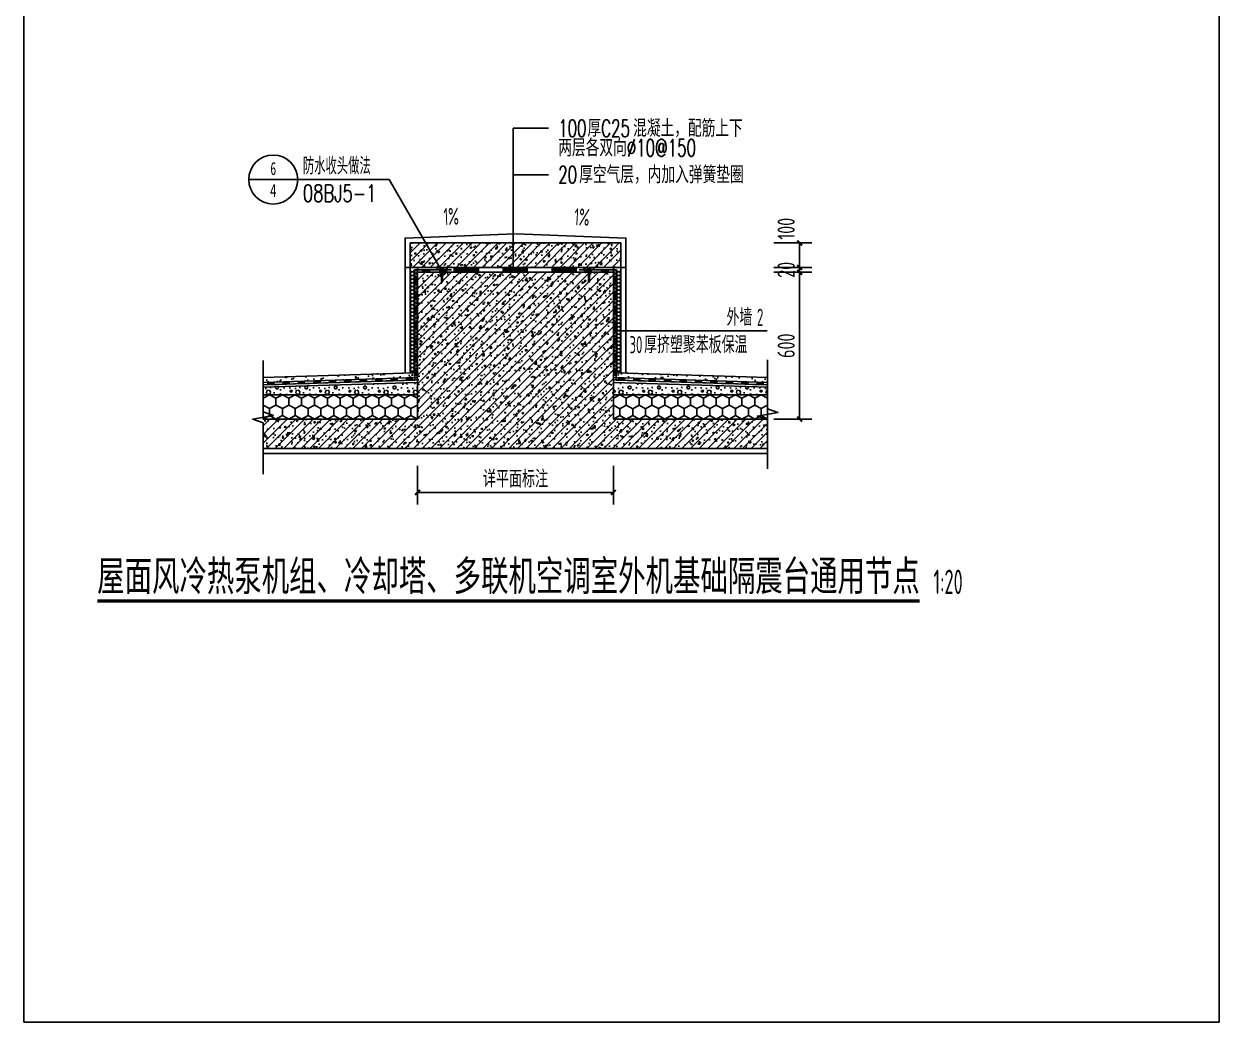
# Model space of a CAD drawing. Extents: x 198753 to 882193, y -399300 to 132460.
# Drawn here: x 423512 to 428394, y -74831 to -70753 of the extents above; entities that cross this region are included whole.
import ezdxf
from ezdxf.enums import TextEntityAlignment as Align

# ---------------------------------------------------------------- set-up
doc = ezdxf.new("R2010")
doc.units = 0
doc.header["$LTSCALE"] = 1000
doc.header["$MEASUREMENT"] = 0
doc.linetypes.add('DASH', pattern=[0.35, 0.25, -0.1])
for name, color, linetype in [('00-图签签名_10', 10, 'Continuous'), ('01-标注_尺寸', 124, 'Continuous'), ('01-标注_符号', 200, 'Continuous'), ('02-TEXT_标注', 130, 'Continuous'), ('05-填充_天正', 26, 'Continuous'), ('A-SUR_保温', 222, 'Continuous'), ('A_STR-砼墙', 51, 'Continuous'), ('PUB_HATCH', 8, 'Continuous'), ('SURFACE', 6, 'Continuous'), ('构造物', 145, 'Continuous')]:
    doc.layers.add(name, color=color, linetype=linetype)
doc.layers.add('04-不打印_辅助线', color=165, linetype='Continuous', plot=False)
doc.styles.add('_TCH_DIM', font='ROS1', dxfattribs={"width": 0.8, "bigfont": 'JD'})
doc.styles.add('_TCH_DIM_T3', font='ROS1', dxfattribs={"width": 0.8, "bigfont": 'JD'})
doc.styles.add('_TCH_LABEL', font='STXIHEI.TTF', dxfattribs={"width": 0.75})
doc.styles.add('_TEL_DIM', font='SIMPLEX', dxfattribs={"width": 0.8, "height": 3.5, "bigfont": 'HZTXT'})
doc.styles.add('样式 1', font='SIMPLEX', dxfattribs={"width": 0.7, "bigfont": 'JD'})
doc.dimstyles.new('_TCH_ARCH&&20', dxfattribs={"dimtxt": 70, "dimasz": 20, "dimexe": 50, "dimexo": 60, "dimgap": 20, "dimtad": 1, "dimdec": 0, "dimzin": 0, "dimdsep": 46, "dimtxsty": '_TCH_DIM_T3', "dimblk": 'ARCHTICK', "dimcen": 0.09, "dimclrt": 4, "dimazin": 2, "dimtfac": 1, "dimtdec": 0, "dimtix": 1, "dimtmove": 2, "dimatfit": 3, "dimfxl": 0, "dimtolj": 1, "dimtzin": 0, "dimarcsym": 0})
pattern_1 = [(0, (124172.02, 67970.24), (60, 120), [0, -120]), (0, (124101.82, 67954.04), (60, 120), [0, -120]), (0, (124140.82, 67952.84), (60, 120), [0, -120]), (0, (124183.42, 67988.24), (60, 120), [0, -120]), (0, (124133.62, 67946.84), (60, 120), [0, -120]), (0, (124195.42, 68063.84), (60, 120), [0, -120]), (0, (124158.82, 68054.24), (60, 120), [0, -120]), (0, (124178.02, 68039.24), (60, 120), [0, -120]), (0, (124080.22, 68036.84), (60, 120), [0, -120]), (0, (124139.02, 68031.44), (60, 120), [0, -120]), (0, (124116.22, 68000.84), (60, 120), [0, -120]), (0, (124117.42, 67955.84), (60, 120), [0, -120]), (0, (124162.42, 67951.04), (60, 120), [0, -120]), (0, (124195.42, 68003.84), (60, 120), [0, -120]), (0, (124083.22, 67985.24), (60, 120), [0, -120]), (0, (124093.42, 68005.64), (60, 120), [0, -120]), (0, (124140.22, 67997.24), (60, 120), [0, -120]), (0, (124123.42, 67979.84), (60, 120), [0, -120]), (0, (124113.82, 68019.44), (60, 120), [0, -120]), (0, (124128.82, 68064.44), (60, 120), [0, -120]), (0, (124088.02, 67960.04), (60, 120), [0, -120]), (0, (124154.02, 68039.84), (60, 120), [0, -120]), (0, (124098.22, 68041.64), (60, 120), [0, -120]), (0, (124088.62, 68057.24), (60, 120), [0, -120]), (130.601294, (124188.049, 68026.264), (-299.9999967, 360.00000157), [5.26831, -2207.4222]), (18.434949, (124179.478, 68028.55), (299.999999, 119.999999), [5.42105, -753.52558]), (90, (124179.48, 68023.407), (60, 120), [5.14286, -234.85713]), (161.565051, (124184.62, 68021.692), (-300.0000015, 119.999991), [5.42105, -753.52558]), (53.130102, (124184.62, 68021.692), (60, 120), [5.71429, -594.2857]), (135, (124189.19, 67960.55), (-60.000007, 119.999992), [4.84873, -334.56252]), (45, (124182.335, 67960.55), (60, 120), [4.84873, -334.56252]), (135, (124185.763, 67957.12), (-60.000007, 119.999992), [4.84873, -334.56252]), (45, (124185.763, 67957.12), (60, 120), [4.84873, -334.56252]), (116.56505, (124131.48, 68041.12), (-1e-05, 239.99999), [6.38877, -127.7753]), (180, (124128.62, 68046.84), (-60, 120), [6.85714, -113.14285]), (63.43495, (124118.91, 68041.12), (5e-07, 240), [6.38877, -127.7753]), (116.56505, (124121.76, 68035.41), (-1e-05, 239.99999), [6.38877, -127.7753]), (0, (124121.76, 68035.41), (60, 120), [6.85714, -113.14285]), (63.43495, (124128.62, 68035.41), (5e-07, 240), [6.38877, -127.7753]), (107.102728, (124176.6205, 68000.5494), (-179.99999312, 600.00000097), [7.77227, -3256.5805]), (143.972626, (124174.335, 68007.978), (-1139.99998555, 839.99999905), [7.77227, -1624.404]), (180, (124168.05, 68012.55), (-60, 120), [7.42857, -112.57142]), (36.027373, (124154.335, 68007.978), (1139.9999916, 839.99999094), [7.77227, -1624.404]), (71.565051, (124152.049, 68001.12), (180.000001, 599.999999), [7.22806, -751.71856]), (107.102728, (124154.3348, 67993.6923), (-179.99999312, 600.00000097), [7.77227, -3256.5805]), (143.972626, (124160.6205, 67989.121), (-1139.99998555, 839.99999905), [7.77227, -1624.404]), (0, (124160.62, 67989.12), (60, 120), [7.42857, -112.57142]), (36.027373, (124168.049, 67989.121), (1139.9999916, 839.99999094), [7.77227, -1624.404]), (71.565051, (124174.335, 67993.692), (180.000001, 599.999999), [7.22806, -751.71856]), (150.255118, (124177.763, 68056.55), (-180.0000004, 119.9999985), [4.607, -962.86392]), (90, (124173.763, 68054.264), (60, 120), [4.57143, -235.42855]), (29.744881, (124173.763, 68054.264), (180.0000001, 119.9999994), [4.607, -962.86392]), (116.56505, (124149.76, 67971.41), (-1e-05, 239.99999), [6.38877, -127.7753]), (168.690067, (124146.906, 67977.121), (-540.0000004, 119.999997), [5.82745, -1217.9371]), (41.185925, (124136.6205, 67974.264), (1499.99999091, 1319.99998846), [6.07437, -2545.1604]), (90, (124136.62, 67968.55), (60, 120), [5.71429, -234.2857]), (138.814074, (124141.192, 67964.5494), (-1499.99997334, 1320.0000084), [6.07437, -2545.1604]), (16.699244, (124141.192, 67964.5494), (1979.9999851, 599.99999372), [5.96589, -2499.7075]), (60.945396, (124146.906, 67966.264), (59.99999984, 119.99999894), [5.88322, -2465.0679]), (109.983106, (124099.4776, 68021.6923), (-300.00000113, 839.99999778), [6.6884, -2802.4395]), (155.556045, (124097.192, 68027.978), (-780.00000297, 359.99999252), [6.9046, -2893.0263]), (24.4439547, (124084.6205, 68027.978), (780.00000039, 359.99999827), [6.9046, -2893.0263]), (70.0168934, (124082.335, 68021.6923), (300.0000009, 839.99999792), [6.6884, -2802.4395]), (109.983106, (124084.6205, 68015.4066), (-300.00000113, 839.99999778), [6.6884, -2802.4395]), (160.016893, (124090.906, 68013.121), (-300.0000002, 119.9999945), [6.6884, -1397.8755]), (19.9831065, (124090.906, 68013.121), (299.99999835, 119.9999998), [6.6884, -1397.8755]), (70.0168934, (124097.192, 68015.4066), (300.0000009, 839.99999792), [6.6884, -2802.4395]), (122.005383, (124144.049, 68010.835), (-60.000008, 119.9999939), [5.39085, -1126.6868]), (18.434949, (124136.049, 68013.692), (299.999999, 119.999999), [5.42105, -753.52558]), (90, (124136.05, 68008.55), (60, 120), [5.14286, -234.85713]), (161.565051, (124141.192, 68006.835), (-300.0000015, 119.999991), [5.42105, -753.52558]), (54.462322, (124141.192, 68006.835), (419.9999994, 599.9999991), [4.91561, -2059.6423]), (116.56505, (124109.19, 67981.69), (-1e-05, 239.99999), [6.38877, -127.7753]), (180, (124106.33, 67987.41), (-60, 120), [6.28571, -113.71428]), (59.036243, (124096.62, 67981.692), (60.0000002, 119.9999994), [6.66395, -1392.7644]), (120.963756, (124100.049, 67975.978), (-60.0000082, 119.9999945), [6.66395, -1392.7644]), (0, (124100.05, 67975.98), (60, 120), [6.28571, -113.71428]), (63.43495, (124106.33, 67975.98), (5e-07, 240), [6.38877, -127.7753])]
pattern_2 = [(50, (124136.62, 68006.835), (71.726018, -6.275213), [7.5, -82.5]), (355, (124136.62, 68006.835), (-13.875133, 75.219213), [6, -66]), (100.4514, (124142.6, 68006.31), (57.850938, 68.943954), [6.37402, -70.11421]), (46.1842, (124136.62, 68026.835), (106.724105, -16.5519), [11.25, -123.75]), (96.6356, (124145.51, 68025.46), (93.46627, 97.41179), [9.56103, -105.1713]), (351.1842, (124136.62, 68026.84), (93.466195, 97.41186), [9, -99]), (21, (124146.62, 68021.835), (59.690705, -40.26189), [7.5, -82.5]), (326, (124146.62, 68021.835), (24.331533, 72.515005), [6, -66]), (71.4514, (124151.595, 68018.48), (84.022263, 32.25305), [6.37402, -70.11421]), (37.5, (124136.62, 68006.835), (1.2159855, 33.2893854), [0, -65.2, 0, -67, 0, -66.25]), (7.5, (124136.62, 68006.835), (26.306954, 39.441171), [0, -38.2, 0, -63.7, 0, -25.25]), (327.5, (124114.32, 68006.835), (53.3822436, -2.255487), [0, -25, 0, -78, 0, -103.5]), (317.5, (124104.32, 68006.835), (58.318617, 10.010498), [0, -32.5, 0, -51.8, 0, -73.5])]
pattern_3 = [(45, (0, 0), (-17.67767, 17.67767), []), (50, (0, 0), (71.726, -6.2752), [7.5, -82.5]), (355, (0, 0), (-13.875, 75.2192), [6, -66]), (100.4514, (5.98, -0.52), (57.851, 68.944), [6.374, -70.1142]), (46.184, (0, 20), (106.724, -16.552), [11.25, -123.75]), (96.6356, (8.89, 18.62), (93.466, 97.412), [9.561, -105.171]), (351.184, (0, 20), (93.466, 97.412), [9, -99]), (21, (10, 15), (59.6907, -40.2619), [7.5, -82.5]), (326, (10, 15), (24.3315, 72.515), [6, -66]), (71.4514, (14.974, 11.645), (84.0223, 32.253), [6.374, -70.1142]), (37.5, (0, 0), (1.216, 33.2894), [0, -65.2, 0, -67, 0, -66.25]), (7.5, (0, 0), (26.30695, 39.4412), [0, -38.2, 0, -63.7, 0, -25.25]), (327.5, (-22.3, 0), (53.38224, -2.2555), [0, -25, 0, -78, 0, -103.5]), (317.5, (-32.3, 0), (58.3186, 10.0105), [0, -32.5, 0, -51.8, 0, -73.5])]

# ---------------------------------------------------------------- blocks, each defined once
blk = doc.blocks.new('A$C1C2A6847')
for p, q in [((52, 23.1), (55, 28.3)), ((52, 19.1), (55, 14)), ((55, 28.3), (55, 14))]:
    blk.add_line(p, q)
for points in [[(0, 21.1), (2, 23.1), (52, 23.1), (52, 19.1), (2, 19.1), (0, 21.1)], [(56, 42.1), (51, 37.1), (51, 5.1), (56, 0.1)], [(56.7, 41.4), (52, 36.7), (52, 26.6)], [(52, 25.6), (52, 16.6)], [(52, 15.6), (52, 5.6), (56.7, 0.9)]]:
    blk.add_lwpolyline(points)
for centre, start, end in [((52, 26.1), 270, 90), ((52, 16.1), 270, 90), ((56.4, 41.8), 315, 135), ((56.4, 0.5), 225, 45)]:
    blk.add_arc(centre, 0.5, start, end)
blk = doc.blocks.new('fdsfsg')
for p, q in [((-40.9, 15), (28.2, 20)), ((56.9, 20), (-40.9, 20)), ((-40.9, 10), (55.1, 16.9)), ((-40.9, 10), (55.1, 16.9)), ((-40.9, 5), (55.1, 11.9)), ((-40.9, 0), (55.1, 6.9)), ((-40.9, 0), (56.9, 0)), ((-0.9, 0), (-0.9, 20)), ((15.1, 0), (15.1, 20)), ((32.7, 0), (55.1, 1.9))]:
    blk.add_line(p, q)
for centre, start, end in [((-40.1, 17.5), 106.918, 253.082), ((-40.1, 12.5), 106.918, 253.082), ((-40.1, 7.5), 106.918, 253.082), ((-40.1, 2.5), 106.918, 253.082), ((54.3, 19.4), 286.918, 12.2632), ((54.3, 14.4), 286.918, 73.082), ((54.3, 9.4), 286.918, 73.082), ((54.3, 4.4), 286.918, 73.082), ((54.3, -0.6), 12.2632, 73.082)]:
    blk.add_arc(centre, 2.61, start, end)
blk = doc.blocks.new('_ArchTick')
at = {"color": 0, "linetype": 'ByBlock', "const_width": 0.4}
blk.add_lwpolyline([(-0.5, -0.5), (0.5, 0.5)], dxfattribs=at)
blk = doc.blocks.new('*D2109')
at = {"layer": '01-标注_尺寸', "color": 0, "lineweight": -2, "transparency": 16777216}
for p, q in [((1455.9, 720), (1610.7, 720)), ((1560.7, 620), (1560.7, 720)), ((1455.9, 620), (1610.7, 620))]:
    blk.add_line(p, q, dxfattribs=at)
at = {"layer": 'Defpoints', "color": 0, "transparency": 16777216}
for p in [(1395.9, 720), (1560.7, 720), (1395.9, 620)]:
    blk.add_point(p, dxfattribs=at)
at = {"layer": '01-标注_尺寸', "color": 0, "lineweight": -2, "transparency": 16777216, "xscale": 20, "yscale": 20, "zscale": 20}
for p, rotation in [((1560.7, 720), 90), ((1560.7, 620), 270)]:
    blk.add_blockref('_ArchTick', p, dxfattribs=dict(at, rotation=rotation))
at = {"layer": '01-标注_尺寸', "color": 4, "transparency": 16777216, "insert": (1505.7, 778), "char_height": 70, "attachment_point": 5, "rotation": 90, "style": '_TCH_DIM_T3'}
blk.add_mtext('\\A1;100', dxfattribs=at)
blk = doc.blocks.new('*D2110')
at = {"layer": '01-标注_尺寸', "color": 0, "lineweight": -2, "transparency": 16777216}
for p, q in [((1560.7, 620), (1560.7, 640)), ((1455.9, 620), (1610.7, 620)), ((1455.9, 600), (1610.7, 600)), ((1560.7, 600), (1560.7, 620)), ((1560.7, 600), (1560.7, 580))]:
    blk.add_line(p, q, dxfattribs=at)
at = {"layer": 'Defpoints', "color": 0, "transparency": 16777216}
for p in [(1395.9, 620), (1395.9, 600), (1560.7, 620)]:
    blk.add_point(p, dxfattribs=at)
at = {"layer": '01-标注_尺寸', "color": 0, "lineweight": -2, "transparency": 16777216, "xscale": 20, "yscale": 20, "zscale": 20}
for p, rotation in [((1560.7, 620), 270), ((1560.7, 600), 90)]:
    blk.add_blockref('_ArchTick', p, dxfattribs=dict(at, rotation=rotation))
at = {"layer": '01-标注_尺寸', "color": 4, "transparency": 16777216, "insert": (1505.7, 610), "char_height": 70, "attachment_point": 5, "rotation": 90, "style": '_TCH_DIM_T3'}
blk.add_mtext('\\A1;20', dxfattribs=at)
blk = doc.blocks.new('*D2111')
at = {"layer": '01-标注_尺寸', "color": 0, "lineweight": -2, "transparency": 16777216}
for p, q in [((1455.9, 600), (1610.7, 600)), ((1560.7, 0), (1560.7, 600)), ((1455.9, 0), (1610.7, 0))]:
    blk.add_line(p, q, dxfattribs=at)
at = {"layer": 'Defpoints', "color": 0, "transparency": 16777216}
for p in [(1395.9, 600), (1560.7, 600), (1395.9, 0)]:
    blk.add_point(p, dxfattribs=at)
at = {"layer": '01-标注_尺寸', "color": 0, "lineweight": -2, "transparency": 16777216, "xscale": 20, "yscale": 20, "zscale": 20}
for p, rotation in [((1560.7, 600), 90), ((1560.7, 0), 270)]:
    blk.add_blockref('_ArchTick', p, dxfattribs=dict(at, rotation=rotation))
at = {"layer": '01-标注_尺寸', "color": 4, "transparency": 16777216, "insert": (1505.7, 300), "char_height": 70, "attachment_point": 5, "rotation": 90, "style": '_TCH_DIM_T3'}
blk.add_mtext('\\A1;600', dxfattribs=at)
blk = doc.blocks.new('$LinePat$聚苯板')
at = {"color": 0}
for p, q in [((14.8, -8.6), (0, 0)), ((29.7, 0), (14.8, -8.6)), ((14.8, -25.7), (0, -34.3)), ((14.8, -8.6), (14.8, -25.7)), ((29.7, -34.3), (14.8, -25.7)), ((0, -34.3), (0, -51.4)), ((0, -51.4), (14.8, -60)), ((14.8, -60), (29.7, -51.4))]:
    blk.add_line(p, q, dxfattribs=at)
blk = doc.blocks.new('$LinePat$防水层2')
at = {"color": 0}
blk.add_line((0, 0), (600, 0), dxfattribs=at)
blk.add_solid([(150, 0), (450, 0), (150, -100), (450, -100)], dxfattribs=at)
blk = doc.blocks.new('*D2112')
at = {"layer": '01-标注_尺寸', "color": 0, "lineweight": -2, "transparency": 16777216}
for p, q in [((0, -190.3), (0, -349.3)), ((800, -190.3), (800, -349.3)), ((0, -299.3), (800, -299.3))]:
    blk.add_line(p, q, dxfattribs=at)
at = {"layer": 'Defpoints', "color": 0, "transparency": 16777216}
for p in [(0, -130.3), (800, -130.3), (800, -299.3)]:
    blk.add_point(p, dxfattribs=at)
at = {"layer": '01-标注_尺寸', "color": 0, "lineweight": -2, "transparency": 16777216, "xscale": 20, "yscale": 20, "zscale": 20, "rotation": 180}
blk.add_blockref('_ArchTick', (0, -299.3), dxfattribs=at)
at = {"layer": '01-标注_尺寸', "color": 0, "lineweight": -2, "transparency": 16777216, "xscale": 20, "yscale": 20, "zscale": 20}
blk.add_blockref('_ArchTick', (800, -299.3), dxfattribs=at)
at = {"layer": '01-标注_尺寸', "color": 4, "transparency": 16777216, "insert": (400, -244.3), "char_height": 70, "attachment_point": 5, "style": '_TCH_DIM_T3'}
blk.add_mtext('\\A1;详平面标注', dxfattribs=at)
blk = doc.blocks.new('tsrujhtr')
at = {"layer": '05-填充_天正'}
h = blk.add_hatch(dxfattribs=at)
h.set_pattern_fill('钢筋混凝土', color=256, scale=10, style=0)
h.set_pattern_definition(pattern_3)
h.paths.add_polyline_path([(-30, 620), (0, 620), (0, 720), (-30, 720)])
h = blk.add_hatch(dxfattribs=at)
h.set_pattern_fill('钢筋混凝土', color=256, scale=10, style=0)
h.set_pattern_definition(pattern_3)
h.paths.add_polyline_path([(0, 720), (0, 620), (800, 620), (800, 720)])
h = blk.add_hatch(dxfattribs=at)
h.set_pattern_fill('钢筋混凝土', color=256, scale=10, style=0)
h.set_pattern_definition(pattern_3)
h.paths.add_polyline_path([(800, 720), (800, 620), (830, 620), (830, 720)])
h = blk.add_hatch(dxfattribs=at)
h.set_pattern_fill('钢筋混凝土', color=256, scale=10, style=0)
h.set_pattern_definition(pattern_3)
h.paths.add_polyline_path([(0, 600), (0, 0), (400, -40), (800, 0), (800, 600)])
h = blk.add_hatch(dxfattribs=at)
h.set_pattern_fill('钢筋混凝土', color=256, scale=10, style=0)
h.set_pattern_definition(pattern_3)
h.paths.add_polyline_path([(-630.9, 0), (-630.9, -120), (400, -120), (400, -40), (0, 0)])
h = blk.add_hatch(dxfattribs=at)
h.set_pattern_fill('钢筋混凝土', color=256, scale=10, style=0)
h.set_pattern_definition(pattern_3)
h.paths.add_polyline_path([(400, -40), (400, -120), (1430, -120), (1430, 0), (800, 0)])
at = {"layer": 'PUB_HATCH'}
h = blk.add_hatch(dxfattribs=at)
h.set_pattern_fill('混凝土', color=256, scale=10)
h.set_pattern_definition(pattern_2)
h.paths.add_polyline_path([(-630.9, 170), (-10.9, 189.7), (-10.9, 169.7), (-630.9, 150)])
h = blk.add_hatch(dxfattribs=at)
h.set_pattern_fill('加气混凝土', color=256, scale=10)
h.set_pattern_definition(pattern_1)
h.paths.add_polyline_path([(-0.9, 100), (-630.9, 100), (-630.9, 130), (-0.9, 150)])
h = blk.add_hatch(dxfattribs=at)
h.set_pattern_fill('加气混凝土', color=256, scale=10)
h.set_pattern_definition(pattern_1)
h.paths.add_polyline_path([(800.9, 100), (1430.9, 100), (1430.9, 130), (800.9, 150)])
h = blk.add_hatch(dxfattribs=at)
h.set_pattern_fill('混凝土', color=256, scale=10)
h.set_pattern_definition(pattern_2)
h.paths.add_polyline_path([(1430.9, 170), (810.9, 189.7), (810.9, 169.7), (1430.9, 150)])
at = {"layer": '01-标注_符号'}
for p, q in [((391.1, 998.7), (391.1, 1188.4)), ((391.1, 1188.4), (534.9, 1188.4)), ((-489.4, 979), (-689.4, 979)), ((-115.4, 979), (-489.4, 979)), ((96.4, 609.7), (-115.4, 979)), ((391.1, 600), (391.1, 998.7)), ((391.1, 998.7), (534.9, 998.7)), ((800.9, 360.2), (1004.9, 360.2)), ((1004.9, 360.2), (1428.2, 360.2))]:
    blk.add_line(p, q, dxfattribs=at)
for points in [[(246.9, 776.8, 0, 0, 0), (82.3, 770.3, 16, 0, 0), (22.3, 768, 0, 0, 0)], [(551.2, 776.8, 0, 0, 0), (715.9, 767.2, 16, 0, 0), (775.8, 763.6, 0, 0, 0)]]:
    blk.add_lwpolyline(points, format="xyseb", dxfattribs=at)
for points in [[(-630.9, 240), (-630.9, 30.2), (-588.9, 14.9), (-672.9, 0.1), (-630.9, -14.8), (-630.9, -224.6)], [(1430, 242.8), (1430, 42.6), (1472, 27.3), (1388, 12.5), (1430, -2.4), (1430, -202.6)]]:
    blk.add_lwpolyline(points, dxfattribs=at)
for centre, radius in [((-589.4, 979), 100), ((102, 600), 11.2)]:
    blk.add_circle(centre, radius, dxfattribs=at)
at = {"layer": 'A_STR-砼墙'}
for p, q in [((-30, 720), (0, 720)), ((-30, 720), (-30, 620)), ((0, 720), (800, 720)), ((800, 720), (830, 720)), ((830, 720), (830, 620)), ((-30, 620), (0, 620)), ((0, 620), (800, 620)), ((0, 600), (0, 0)), ((800, 600), (0, 600)), ((800, 620), (830, 620)), ((800, 600), (800, 0)), ((-630.9, 0), (0, 0)), ((800, 0), (1430, 0)), ((-630.9, -120), (400, -120)), ((400, -120), (1430, -120))]:
    blk.add_line(p, q, dxfattribs=at)
at = {"layer": 'SURFACE'}
for p, q in [((-30, 620), (-50.9, 620)), ((-30, 189.1), (-30, 620)), ((0, 189.1), (0, 620)), ((800, 189.1), (800, 620)), ((830, 620), (850.9, 620)), ((830, 189.1), (830, 620)), ((-30, 189.1), (0, 189.1)), ((800, 189.1), (830, 189.1)), ((0, 100), (-630.9, 100)), ((-630.9, 0), (-630.9, 100)), ((0, 0), (0, 100)), ((800, 100), (1430, 100)), ((800, 100), (800, 0)), ((1430, 100), (1430, 0)), ((0, 0), (-630.9, 0)), ((800, 0), (1430, 0))]:
    blk.add_line(p, q, dxfattribs=at)
for points in [[(399.1, 757.4), (-50.9, 740), (-50.9, 460), (-50.9, 460), (-50.9, 188.4)], [(400.9, 757.4), (850.9, 739.9), (850.9, 460), (850.9, 460), (850.9, 188.4)], [(139.3, 610), (-10.9, 610), (-10.9, 159.7), (-630.9, 140)], [(660.7, 610), (810.9, 610), (810.9, 159.7), (1430.9, 140)], [(-0.9, 360.2), (-0.9, 150), (-630.9, 130)], [(800.9, 360.2), (800.9, 150), (1430.9, 130)], [(-10.9, 189.7), (-630.9, 170)], [(-1.3, 170), (-630.9, 150)], [(-630.9, 130), (-0.9, 150)], [(801.3, 170), (1430.9, 150)], [(810.9, 189.7), (1430.9, 170)], [(1430, -140), (660, -140), (660, -140), (140, -140), (140, -140), (-630.9, -140)]]:
    blk.add_lwpolyline(points, dxfattribs=at)
at = {"layer": 'A-SUR_保温', "color": 26}
for p, xscale, yscale, zscale, rotation in [((-30, 610), -0.5063089105377031, 0.5, 0.5, 90.003421199968), ((-30, 595), -0.5063089105377031, 0.5, 0.5, 90.003421199968), ((830, 610), 0.5063089106366807, 0.5, 0.5, 269.996396097791), ((830, 595), 0.5063089106366807, 0.5, 0.5, 269.996396097791), ((-30, 579.9), -0.5063089105377031, 0.5, 0.5, 90.003421199968), ((-30, 564.9), -0.5063089105377031, 0.5, 0.5, 90.003421199968), ((-30, 549.9), -0.5063089105377031, 0.5, 0.5, 90.003421199968), ((830, 579.9), 0.5063089106366807, 0.5, 0.5, 269.996396097791), ((830, 564.9), 0.5063089106366807, 0.5, 0.5, 269.996396097791), ((830, 549.9), 0.5063089106366807, 0.5, 0.5, 269.996396097791), ((-30, 534.8), -0.5063089105377031, 0.5, 0.5, 90.003421199968), ((-30, 519.8), -0.5063089105377031, 0.5, 0.5, 90.003421199968), ((-30, 504.8), -0.5063089105377031, 0.5, 0.5, 90.003421199968), ((-30, 489.7), -0.5063089105377031, 0.5, 0.5, 90.003421199968), ((830, 534.8), 0.5063089106366807, 0.5, 0.5, 269.996396097791), ((830, 519.8), 0.5063089106366807, 0.5, 0.5, 269.996396097791), ((830, 504.8), 0.5063089106366807, 0.5, 0.5, 269.996396097791), ((830, 489.7), 0.5063089106366807, 0.5, 0.5, 269.996396097791), ((-30, 474.7), -0.5063089105377031, 0.5, 0.5, 90.003421199968), ((-30, 459.7), -0.5063089105377031, 0.5, 0.5, 90.003421199968), ((-30, 444.6), -0.5063089105377031, 0.5, 0.5, 90.003421199968), ((830, 474.7), 0.5063089106366807, 0.5, 0.5, 269.996396097791), ((830, 459.7), 0.5063089106366807, 0.5, 0.5, 269.996396097791), ((830, 444.6), 0.5063089106366807, 0.5, 0.5, 269.996396097791), ((-30, 429.6), -0.5063089105377031, 0.5, 0.5, 90.003421199968), ((-30, 414.6), -0.5063089105377031, 0.5, 0.5, 90.003421199968), ((-30, 399.5), -0.5063089105377031, 0.5, 0.5, 90.003421199968), ((830, 429.6), 0.5063089106366807, 0.5, 0.5, 269.996396097791), ((830, 414.6), 0.5063089106366807, 0.5, 0.5, 269.996396097791), ((830, 399.5), 0.5063089106366807, 0.5, 0.5, 269.996396097791), ((-30, 384.5), -0.5063089105377031, 0.5, 0.5, 90.003421199968), ((-30, 369.5), -0.5063089105377031, 0.5, 0.5, 90.003421199968), ((-30, 354.4), -0.5063089105377031, 0.5, 0.5, 90.003421199968), ((830, 384.5), 0.5063089106366807, 0.5, 0.5, 269.996396097791), ((830, 369.5), 0.5063089106366807, 0.5, 0.5, 269.996396097791), ((830, 354.4), 0.5063089106366807, 0.5, 0.5, 269.996396097791), ((-30, 339.4), -0.5063089105377031, 0.5, 0.5, 90.003421199968), ((-30, 324.4), -0.5063089105377031, 0.5, 0.5, 90.003421199968), ((-30, 309.3), -0.5063089105377031, 0.5, 0.5, 90.003421199968), ((-30, 294.3), -0.5063089105377031, 0.5, 0.5, 90.003421199968), ((830, 339.4), 0.5063089106366807, 0.5, 0.5, 269.996396097791), ((830, 324.4), 0.5063089106366807, 0.5, 0.5, 269.996396097791), ((830, 309.3), 0.5063089106366807, 0.5, 0.5, 269.996396097791), ((830, 294.3), 0.5063089106366807, 0.5, 0.5, 269.996396097791), ((-30, 279.3), -0.5063089105377031, 0.5, 0.5, 90.003421199968), ((-30, 264.2), -0.5063089105377031, 0.5, 0.5, 90.003421199968), ((-30, 249.2), -0.5063089105377031, 0.5, 0.5, 90.003421199968), ((830, 279.3), 0.5063089106366807, 0.5, 0.5, 269.996396097791), ((830, 264.2), 0.5063089106366807, 0.5, 0.5, 269.996396097791), ((830, 249.2), 0.5063089106366807, 0.5, 0.5, 269.996396097791), ((-30, 234.2), -0.5063089105377031, 0.5, 0.5, 90.003421199968), ((-30, 219.1), -0.5063089105377031, 0.5, 0.5, 90.003421199968), ((-30, 204.1), -0.5063089105377031, 0.5, 0.5, 90.003421199968), ((830, 234.2), 0.5063089106366807, 0.5, 0.5, 269.996396097791), ((830, 219.1), 0.5063089106366807, 0.5, 0.5, 269.996396097791), ((830, 204.1), 0.5063089106366807, 0.5, 0.5, 269.996396097791), ((-630.9, 0), -1.768135204574939, 1.666666666666667, 1.666666666666667, 180.0043875490925), ((-578.4, 0), -1.768135204574939, 1.666666666666667, 1.666666666666667, 180.0043875490925), ((-525.9, 0), -1.768135204574939, 1.666666666666667, 1.666666666666667, 180.0043875490925), ((-473.4, 0), -1.768135204574939, 1.666666666666667, 1.666666666666667, 180.0043875490925), ((-420.9, 0), -1.768135204574939, 1.666666666666667, 1.666666666666667, 180.0043875490925), ((-368.4, 0), -1.768135204574939, 1.666666666666667, 1.666666666666667, 180.0043875490925), ((-315.9, 0), -1.768135204574939, 1.666666666666667, 1.666666666666667, 180.0043875490925), ((-263.4, 0), -1.768135204574939, 1.666666666666667, 1.666666666666667, 180.0043875490925), ((-210.9, 0), -1.768135204574939, 1.666666666666667, 1.666666666666667, 180.0043875490925), ((-158.4, 0), -1.768135204574939, 1.666666666666667, 1.666666666666667, 180.0043875490925), ((-105.9, 0), -1.768135204574939, 1.666666666666667, 1.666666666666667, 180.0043875490925), ((-53.4, 0), -1.768135204574939, 1.666666666666667, 1.666666666666667, 180.0043875490925), ((800, -0.1), -1.768106288723583, 1.666666666666667, 1.666666666666667, 180.0043875490926), ((852.5, -0.1), -1.768106288723583, 1.666666666666667, 1.666666666666667, 180.0043875490926), ((905, -0.1), -1.768106288723583, 1.666666666666667, 1.666666666666667, 180.0043875490926), ((957.5, 0), -1.768106288723583, 1.666666666666667, 1.666666666666667, 180.0043875490926), ((1010, 0), -1.768106288723583, 1.666666666666667, 1.666666666666667, 180.0043875490926), ((1062.5, 0), -1.768106288723583, 1.666666666666667, 1.666666666666667, 180.0043875490926), ((1115, 0), -1.768106288723583, 1.666666666666667, 1.666666666666667, 180.0043875490926), ((1167.5, 0), -1.768106288723583, 1.666666666666667, 1.666666666666667, 180.0043875490926), ((1220, 0), -1.768106288723583, 1.666666666666667, 1.666666666666667, 180.0043875490926), ((1272.5, 0), -1.768106288723583, 1.666666666666667, 1.666666666666667, 180.0043875490926), ((1325, 0), -1.768106288723583, 1.666666666666667, 1.666666666666667, 180.0043875490926), ((1377.5, 0), -1.768106288723583, 1.666666666666667, 1.666666666666667, 180.0043875490926)]:
    blk.add_blockref('$LinePat$聚苯板', p, dxfattribs=dict(at, xscale=xscale, yscale=yscale, zscale=zscale, rotation=rotation))
at = {"layer": 'PUB_HATCH'}
for p in [(192, 600), (392, 600), (592, 600)]:
    blk.add_blockref('fdsfsg', p, dxfattribs=at)
at = {"layer": 'SURFACE', "yscale": 0.1, "zscale": 0.1}
for p, xscale, rotation in [((0, 600), 0.1047609454194705, 269.8773235687243), ((69.7, 600), 0.1160924056404959, 179.9999999999895), ((139.3, 600), 0.1160924056404959, 179.9999999999895), ((660.7, 600), -0.1160924056404959, 180.0000000000105), ((730.3, 600), -0.1160924056404959, 180.0000000000105), ((800, 600), -0.1047609454194705, 90.12267643127572), ((-0.1, 537.1), 0.1047609454194705, 269.8773235687243), ((800.1, 537.1), -0.1047609454194705, 90.12267643127572), ((-0.3, 474.3), 0.1047609454194705, 269.8773235687243), ((800.3, 474.3), -0.1047609454194705, 90.12267643127572), ((-0.4, 411.4), 0.1047609454194705, 269.8773235687243), ((800.4, 411.4), -0.1047609454194705, 90.12267643127572), ((-0.5, 348.6), 0.1047609454194705, 269.8773235687243), ((800.5, 348.6), -0.1047609454194705, 90.12267643127572), ((-0.7, 285.7), 0.1047609454194705, 269.8773235687243), ((800.7, 285.7), -0.1047609454194705, 90.12267643127572), ((-0.8, 222.9), 0.1047609454194705, 269.8773235687243), ((800.8, 222.9), -0.1047609454194705, 90.12267643127572), ((-567.9, 142), 0.1050528967286329, 181.8183029640656), ((-504.9, 144), 0.1050528967286329, 181.8183029640656), ((-441.9, 146), 0.1050528967286329, 181.8183029640656), ((-378.9, 148), 0.1050528967286329, 181.8183029640656), ((-315.9, 150), 0.1050528967286329, 181.8183029640656), ((-252.9, 152), 0.1050528967286329, 181.8183029640656), ((-189.9, 154), 0.1050528967286329, 181.8183029640656), ((-126.9, 156), 0.1050528967286329, 181.8183029640656), ((-63.9, 158), 0.1050528967286329, 181.8183029640656), ((-0.9, 160), 0.1050528967286329, 181.8183029640656), ((800.9, 160), -0.1050528967286329, 178.1816970359344), ((863.9, 158), -0.1050528967286329, 178.1816970359344), ((926.9, 156), -0.1050528967286329, 178.1816970359344), ((989.9, 154), -0.1050528967286329, 178.1816970359344), ((1052.9, 152), -0.1050528967286329, 178.1816970359344), ((1115.9, 150), -0.1050528967286329, 178.1816970359344), ((1178.9, 148), -0.1050528967286329, 178.1816970359344), ((1241.9, 146), -0.1050528967286329, 178.1816970359344), ((1304.9, 144), -0.1050528967286329, 178.1816970359344), ((1367.9, 142), -0.1050528967286329, 178.1816970359344)]:
    blk.add_blockref('$LinePat$防水层2', p, dxfattribs=dict(at, xscale=xscale, rotation=rotation))
at = {"layer": '构造物', "linetype": 'DASH', "ltscale": 0.2, "rotation": 90}
blk.add_blockref('A$C1C2A6847', (121.1, 559), dxfattribs=at)
at = {"layer": '构造物', "linetype": 'DASH', "ltscale": 0.2, "xscale": -1, "rotation": 270}
blk.add_blockref('A$C1C2A6847', (678.9, 559), dxfattribs=at)
at = {"layer": '02-TEXT_标注'}
for s, height, style, width, p in [('100', 70, '_TEL_DIM', 0.64, (574.8, 1153.4)), ('厚', 70, '_TEL_DIM', 0.8, (694.2, 1153.4)), ('C25', 70, '_TEL_DIM', 0.64, (750.2, 1153.4)), ('混凝土，配筋上下', 70, '_TEL_DIM', 0.8, (880.4, 1153.4)), ('两层各双向', 70, '_TEL_DIM', 0.8, (574.8, 1073.6)), ('%%c10@150', 70, '_TEL_DIM', 0.64, (854.8, 1073.6)), ('防水收头做法', 69.46, '样式 1', 0.7, (-468.4, 1000)), ('20', 70, '_TEL_DIM', 0.64, (574.8, 963.7)), ('厚空气层，内加入弹簧垫圈', 70, '_TEL_DIM', 0.8, (660.1, 963.7)), ('08BJ5-1', 70, '样式 1', 0.7, (-468.4, 888)), ('外墙', 69.46, '_TCH_DIM', 0.8, (1262.1, 381.2)), ('2', 70, '_TCH_DIM', 0.64, (1386.3, 381.2)), ('厚挤塑聚苯板保温', 69.46, '_TCH_DIM', 0.8, (925.3, 269.2)), ('30', 70, '_TCH_DIM', 0.64, (865.6, 269.2))]:
    blk.add_text(s, height=height, dxfattribs=dict(at, style=style, width=width)).set_placement(p)
at = {"layer": '02-TEXT_标注', "style": '_TCH_LABEL'}
for s, height, width, p, p2 in [('6', 53.5, 0.792215, (-601.2, 997.3), (-577.6, 997.3)), ('4', 53.1, 0.91968, (-603, 907.5), (-575.8, 907.5))]:
    blk.add_text(s, height=height, dxfattribs=dict(at, width=width)).set_placement(p, p2, align=Align.FIT)
at = {"layer": '02-TEXT_标注', "style": '_TCH_DIM', "width": 0.64}
for rotation, p in [(2.2519, (107.7, 792.3)), (356.6498, (638.7, 792.7))]:
    blk.add_text('1%%%', height=70, rotation=rotation, dxfattribs=at).set_placement(p)
at = {"layer": '01-标注_尺寸'}
dim = blk.add_linear_dim(base=(1560.7, 720), p1=(1395.9, 620), p2=(1395.9, 720), angle=90, dimstyle='_TCH_ARCH&&20', dxfattribs=at)
dim.commit()
dim.dimension.update_dxf_attribs({"geometry": '*D2109', "text_midpoint": (1505.7, 778), "dimtype": 161})
for p1, p2, picture, middle in [((1395.9, 600), (1395.9, 620), '*D2110', (1505.7, 610)), ((1395.9, 0), (1395.9, 600), '*D2111', (1505.7, 300))]:
    dim = blk.add_aligned_dim(p1=p1, p2=p2, distance=-164.8, dimstyle='_TCH_ARCH&&20', dxfattribs=at)
    dim.commit()
    dim.dimension.update_dxf_attribs({"geometry": picture, "text_midpoint": middle})
dim = blk.add_aligned_dim(p1=(0, -130.3), p2=(800, -130.3), distance=-169, text='详平面标注', dimstyle='_TCH_ARCH&&20', dxfattribs=at)
dim.commit()
dim.dimension.update_dxf_attribs({"geometry": '*D2112', "text_midpoint": (400, -244.3)})

msp = doc.modelspace()

# ---------------------------------------------------------------- linework, layer by layer
at = {"layer": '01-标注_符号', "const_width": 14}
msp.add_lwpolyline([(423811, -73110.6), (427170.8, -73110.6)], dxfattribs=at)
at = {"layer": '04-不打印_辅助线', "color": 1}
msp.add_lwpolyline([(423511.6, -65545.1), (428393.7, -65545.1), (428393.7, -74831.4), (423511.6, -74831.4)], close=True, dxfattribs=at)

# ---------------------------------------------------------------- block references
at = {"layer": '00-图签签名_10'}
msp.add_blockref('tsrujhtr', (425119.6, -72367.8), dxfattribs=at)

# ---------------------------------------------------------------- texts
at = {"layer": '02-TEXT_标注'}
for s, height, style, width, p in [('屋面风冷热泵机组、冷却塔、多联机空调室外机基础隔震台通用节点', 140, '_TEL_DIM', 0.8, (423811, -73082.6)), ('1:20', 100, '_TCH_DIM', 0.64, (427226.8, -73082.6))]:
    msp.add_text(s, height=height, dxfattribs=dict(at, style=style, width=width)).set_placement(p)

doc.saveas('drawing.dxf')
